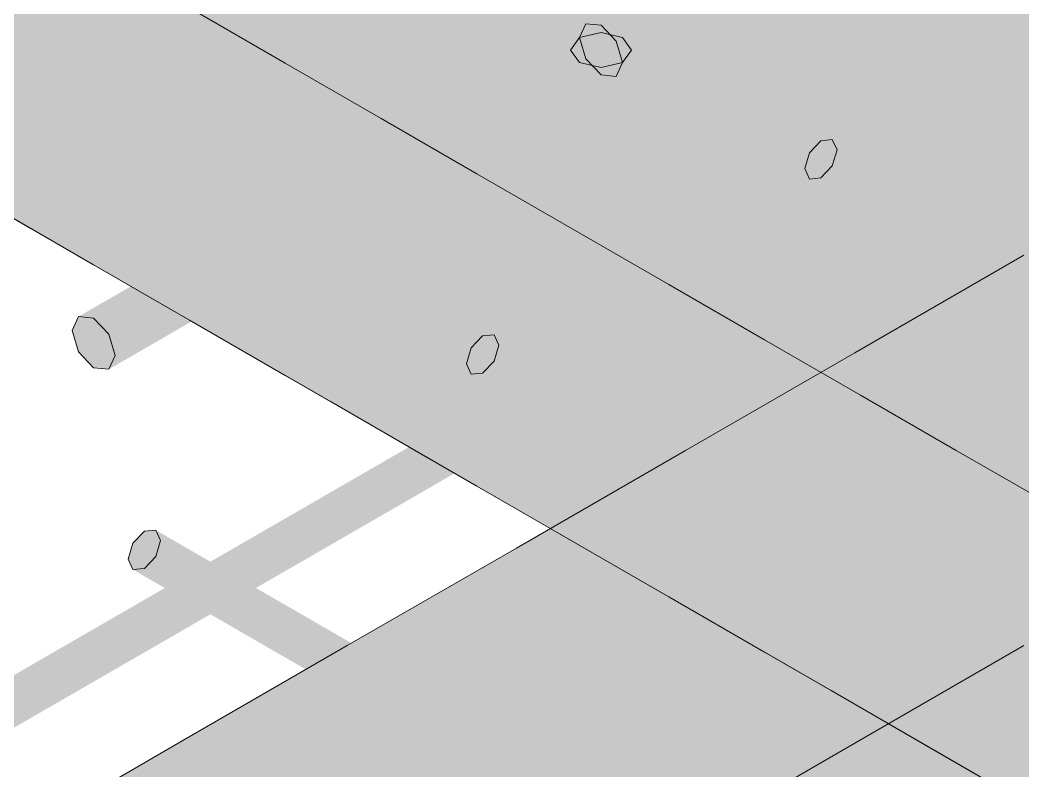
# Model space of a CAD drawing. Header units: metres. Extents: x 349021 to 349543, y 9281040 to 9281959.
# Drawn here: x 349206.8881 to 349207.1449, y 9281044.4929 to 9281044.6852 of the extents above; entities that cross this region are included whole.
import ezdxf

# ---------------------------------------------------------------- set-up
doc = ezdxf.new("R2010")
doc.units = ezdxf.units.M
doc.header["$LTSCALE"] = 0.25
doc.layers.add('ISO-3D', color=7, linetype='CONTINUOUS', lineweight=13)
doc.layers.add('ISO-3D-ARISTAS', color=250, linetype='CONTINUOUS', lineweight=13)

msp = doc.modelspace()

# ---------------------------------------------------------------- linework, layer by layer
at = {"layer": 'ISO-3D', "true_color": 0x8e8d88}
for points in [[(349206.90694, 9281044.6725), (349206.8824, 9281044.68667), (349206.90694, 9281044.7025), (349206.8824, 9281044.71667)], [(349206.93148, 9281044.65833), (349206.90694, 9281044.6725), (349206.93148, 9281044.68833), (349206.90694, 9281044.7025)], [(349206.90694, 9281044.6475), (349206.8824, 9281044.66167), (349206.90694, 9281044.6725), (349206.8824, 9281044.68667)], [(349206.95601, 9281044.64417), (349206.93148, 9281044.65833), (349206.95601, 9281044.67417), (349206.93148, 9281044.68833)], [(349206.98055, 9281044.63), (349206.95601, 9281044.64417), (349206.98055, 9281044.66), (349206.95601, 9281044.67417)], [(349206.93148, 9281044.63333), (349206.90694, 9281044.6475), (349206.93148, 9281044.65833), (349206.90694, 9281044.6725)], [(349206.90694, 9281044.6225), (349206.8824, 9281044.63667), (349206.90694, 9281044.6475), (349206.8824, 9281044.66167)], [(349206.95601, 9281044.61917), (349206.93148, 9281044.63333), (349206.95601, 9281044.64417), (349206.93148, 9281044.65833)], [(349207.00509, 9281044.61583), (349206.98055, 9281044.63), (349207.00509, 9281044.64583), (349206.98055, 9281044.66)], [(349206.93148, 9281044.60833), (349206.90694, 9281044.6225), (349206.93148, 9281044.63333), (349206.90694, 9281044.6475)], [(349207.02963, 9281044.60167), (349207.00509, 9281044.61583), (349207.02963, 9281044.63167), (349207.00509, 9281044.64583)], [(349206.98055, 9281044.605), (349206.95601, 9281044.61917), (349206.98055, 9281044.63), (349206.95601, 9281044.64417)], [(349206.95601, 9281044.59417), (349206.93148, 9281044.60833), (349206.95601, 9281044.61917), (349206.93148, 9281044.63333)], [(349207.00509, 9281044.59083), (349206.98055, 9281044.605), (349207.00509, 9281044.61583), (349206.98055, 9281044.63)], [(349207.05416, 9281044.5875), (349207.02963, 9281044.60167), (349207.05416, 9281044.6175), (349207.02963, 9281044.63167)], [(349207.1451, 9281044.585), (349207.10179, 9281044.56), (349207.1451, 9281044.625), (349207.10179, 9281044.6)], [(349206.98055, 9281044.58), (349206.95601, 9281044.59417), (349206.98055, 9281044.605), (349206.95601, 9281044.61917)], [(349207.0787, 9281044.57333), (349207.05416, 9281044.5875), (349207.0787, 9281044.60333), (349207.05416, 9281044.6175)], [(349207.02963, 9281044.57667), (349207.00509, 9281044.59083), (349207.02963, 9281044.60167), (349207.00509, 9281044.61583)], [(349207.00509, 9281044.56583), (349206.98055, 9281044.58), (349207.00509, 9281044.59083), (349206.98055, 9281044.605)], [(349207.05416, 9281044.5625), (349207.02963, 9281044.57667), (349207.05416, 9281044.5875), (349207.02963, 9281044.60167)], [(349207.10324, 9281044.55917), (349207.0787, 9281044.57333), (349207.10324, 9281044.58917), (349207.0787, 9281044.60333)], [(349207.10179, 9281044.56), (349207.05849, 9281044.535), (349207.10179, 9281044.6), (349207.05849, 9281044.575)], [(349207.02963, 9281044.55167), (349207.00509, 9281044.56583), (349207.02963, 9281044.57667), (349207.00509, 9281044.59083)], [(349207.12778, 9281044.545), (349207.10324, 9281044.55917), (349207.12778, 9281044.575), (349207.10324, 9281044.58917)], [(349207.0787, 9281044.54833), (349207.05416, 9281044.5625), (349207.0787, 9281044.57333), (349207.05416, 9281044.5875)], [(349207.1451, 9281044.545), (349207.10179, 9281044.52), (349207.1451, 9281044.585), (349207.10179, 9281044.56)], [(349207.05416, 9281044.5375), (349207.02963, 9281044.55167), (349207.05416, 9281044.5625), (349207.02963, 9281044.57667)], [(349207.05849, 9281044.535), (349207.01519, 9281044.51), (349207.05849, 9281044.575), (349207.01519, 9281044.55)], [(349207.15376, 9281044.53), (349207.12778, 9281044.545), (349207.15376, 9281044.56), (349207.12778, 9281044.575)], [(349207.10324, 9281044.53417), (349207.0787, 9281044.54833), (349207.10324, 9281044.55917), (349207.0787, 9281044.57333)], [(349207.0787, 9281044.52333), (349207.05416, 9281044.5375), (349207.0787, 9281044.54833), (349207.05416, 9281044.5625)], [(349207.10179, 9281044.52), (349207.05849, 9281044.495), (349207.10179, 9281044.56), (349207.05849, 9281044.535)], [(349207.12778, 9281044.52), (349207.10324, 9281044.53417), (349207.12778, 9281044.545), (349207.10324, 9281044.55917)], [(349207.01519, 9281044.51), (349206.97189, 9281044.485), (349207.01519, 9281044.55), (349206.97189, 9281044.525)], [(349207.10324, 9281044.50917), (349207.0787, 9281044.52333), (349207.10324, 9281044.53417), (349207.0787, 9281044.54833)], [(349207.1451, 9281044.525), (349207.10179, 9281044.5), (349207.1451, 9281044.545), (349207.10179, 9281044.52)], [(349207.15376, 9281044.505), (349207.12778, 9281044.52), (349207.15376, 9281044.53), (349207.12778, 9281044.545)], [(349207.05849, 9281044.495), (349207.01519, 9281044.47), (349207.05849, 9281044.535), (349207.01519, 9281044.51)], [(349207.12778, 9281044.495), (349207.10324, 9281044.50917), (349207.12778, 9281044.52), (349207.10324, 9281044.53417)], [(349206.97189, 9281044.485), (349206.92859, 9281044.46), (349206.97189, 9281044.525), (349206.92859, 9281044.5)], [(349207.1451, 9281044.475), (349207.10179, 9281044.45), (349207.1451, 9281044.525), (349207.10179, 9281044.5)], [(349207.1451, 9281044.485), (349207.10179, 9281044.46), (349207.1451, 9281044.525), (349207.10179, 9281044.5)], [(349207.10179, 9281044.5), (349207.05849, 9281044.475), (349207.10179, 9281044.52), (349207.05849, 9281044.495)], [(349207.15376, 9281044.48), (349207.12778, 9281044.495), (349207.15376, 9281044.505), (349207.12778, 9281044.52)], [(349207.01519, 9281044.47), (349206.97189, 9281044.445), (349207.01519, 9281044.51), (349206.97189, 9281044.485)], [(349206.92859, 9281044.46), (349206.88529, 9281044.435), (349206.92859, 9281044.5), (349206.88529, 9281044.475)], [(349207.10179, 9281044.45), (349207.05849, 9281044.425), (349207.10179, 9281044.5), (349207.05849, 9281044.475)], [(349207.10179, 9281044.46), (349207.05849, 9281044.435), (349207.10179, 9281044.5), (349207.05849, 9281044.475)], [(349207.05849, 9281044.475), (349207.01519, 9281044.45), (349207.05849, 9281044.495), (349207.01519, 9281044.47)]]:
    msp.add_solid(points, dxfattribs=at)
at = {"layer": 'ISO-3D', "true_color": 0x9e9c96}
for points in [[(349206.89094, 9281044.69087), (349206.86533, 9281044.67609), (349206.86533, 9281044.70565), (349206.83973, 9281044.69087)], [(349206.94215, 9281044.69087), (349206.91654, 9281044.67609), (349206.91654, 9281044.70565), (349206.89094, 9281044.69087)], [(349206.99335, 9281044.69087), (349206.96775, 9281044.67609), (349206.96775, 9281044.70565), (349206.94215, 9281044.69087)], [(349207.04456, 9281044.69087), (349207.01896, 9281044.67609), (349207.01896, 9281044.70565), (349206.99335, 9281044.69087)], [(349207.09577, 9281044.69087), (349207.07017, 9281044.67609), (349207.07017, 9281044.70565), (349207.04456, 9281044.69087)], [(349207.14698, 9281044.69087), (349207.12137, 9281044.67609), (349207.12137, 9281044.70565), (349207.09577, 9281044.69087)], [(349206.97959, 9281044.68778), (349206.95601, 9281044.67417), (349206.95505, 9281044.70194), (349206.93148, 9281044.68833)], [(349207.0277, 9281044.68722), (349207.00413, 9281044.67361), (349207.00316, 9281044.70139), (349206.97959, 9281044.68778)], [(349207.07581, 9281044.68667), (349207.05224, 9281044.67306), (349207.05128, 9281044.70083), (349207.0277, 9281044.68722)], [(349207.12393, 9281044.68611), (349207.10035, 9281044.6725), (349207.09939, 9281044.70028), (349207.07581, 9281044.68667)], [(349207.17204, 9281044.68556), (349207.14846, 9281044.67194), (349207.1475, 9281044.69972), (349207.12393, 9281044.68611)], [(349206.91654, 9281044.67609), (349206.89094, 9281044.6613), (349206.89094, 9281044.69087), (349206.86533, 9281044.67609)], [(349206.96775, 9281044.67609), (349206.94215, 9281044.6613), (349206.94215, 9281044.69087), (349206.91654, 9281044.67609)], [(349207.01896, 9281044.67609), (349206.99335, 9281044.6613), (349206.99335, 9281044.69087), (349206.96775, 9281044.67609)], [(349207.07017, 9281044.67609), (349207.04456, 9281044.6613), (349207.04456, 9281044.69087), (349207.01896, 9281044.67609)], [(349207.12137, 9281044.67609), (349207.09577, 9281044.6613), (349207.09577, 9281044.69087), (349207.07017, 9281044.67609)], [(349207.17258, 9281044.67609), (349207.14698, 9281044.6613), (349207.14698, 9281044.69087), (349207.12137, 9281044.67609)], [(349207.00413, 9281044.67361), (349206.98055, 9281044.66), (349206.97959, 9281044.68778), (349206.95601, 9281044.67417)], [(349207.05224, 9281044.67306), (349207.02866, 9281044.65944), (349207.0277, 9281044.68722), (349207.00413, 9281044.67361)], [(349207.10035, 9281044.6725), (349207.07678, 9281044.65889), (349207.07581, 9281044.68667), (349207.05224, 9281044.67306)], [(349207.14846, 9281044.67194), (349207.12489, 9281044.65833), (349207.12393, 9281044.68611), (349207.10035, 9281044.6725)], [(349206.89094, 9281044.6613), (349206.86533, 9281044.64652), (349206.86533, 9281044.67609), (349206.83973, 9281044.6613)], [(349206.94215, 9281044.6613), (349206.91654, 9281044.64652), (349206.91654, 9281044.67609), (349206.89094, 9281044.6613)], [(349206.99335, 9281044.6613), (349206.96775, 9281044.64652), (349206.96775, 9281044.67609), (349206.94215, 9281044.6613)], [(349207.02866, 9281044.65944), (349207.00509, 9281044.64583), (349207.00413, 9281044.67361), (349206.98055, 9281044.66)], [(349207.04456, 9281044.6613), (349207.01896, 9281044.64652), (349207.01896, 9281044.67609), (349206.99335, 9281044.6613)], [(349207.09577, 9281044.6613), (349207.07017, 9281044.64652), (349207.07017, 9281044.67609), (349207.04456, 9281044.6613)], [(349207.14698, 9281044.6613), (349207.12137, 9281044.64652), (349207.12137, 9281044.67609), (349207.09577, 9281044.6613)], [(349207.07678, 9281044.65889), (349207.0532, 9281044.64528), (349207.05224, 9281044.67306), (349207.02866, 9281044.65944)], [(349207.12489, 9281044.65833), (349207.10131, 9281044.64472), (349207.10035, 9281044.6725), (349207.07678, 9281044.65889)], [(349207.173, 9281044.65778), (349207.14943, 9281044.64417), (349207.14846, 9281044.67194), (349207.12489, 9281044.65833)], [(349206.91654, 9281044.64652), (349206.89094, 9281044.63174), (349206.89094, 9281044.6613), (349206.86533, 9281044.64652)], [(349206.96775, 9281044.64652), (349206.94215, 9281044.63174), (349206.94215, 9281044.6613), (349206.91654, 9281044.64652)], [(349207.01896, 9281044.64652), (349206.99335, 9281044.63174), (349206.99335, 9281044.6613), (349206.96775, 9281044.64652)], [(349207.07017, 9281044.64652), (349207.04456, 9281044.63174), (349207.04456, 9281044.6613), (349207.01896, 9281044.64652)], [(349207.12137, 9281044.64652), (349207.09577, 9281044.63174), (349207.09577, 9281044.6613), (349207.07017, 9281044.64652)], [(349207.17258, 9281044.64652), (349207.14698, 9281044.63174), (349207.14698, 9281044.6613), (349207.12137, 9281044.64652)], [(349207.0532, 9281044.64528), (349207.02963, 9281044.63167), (349207.02866, 9281044.65944), (349207.00509, 9281044.64583)], [(349207.10131, 9281044.64472), (349207.07774, 9281044.63111), (349207.07678, 9281044.65889), (349207.0532, 9281044.64528)], [(349207.14943, 9281044.64417), (349207.12585, 9281044.63056), (349207.12489, 9281044.65833), (349207.10131, 9281044.64472)], [(349206.94215, 9281044.63174), (349206.91654, 9281044.61696), (349206.91654, 9281044.64652), (349206.89094, 9281044.63174)], [(349206.99335, 9281044.63174), (349206.96775, 9281044.61696), (349206.96775, 9281044.64652), (349206.94215, 9281044.63174)], [(349207.04456, 9281044.63174), (349207.01896, 9281044.61696), (349207.01896, 9281044.64652), (349206.99335, 9281044.63174)], [(349207.09577, 9281044.63174), (349207.07017, 9281044.61696), (349207.07017, 9281044.64652), (349207.04456, 9281044.63174)], [(349207.14698, 9281044.63174), (349207.12137, 9281044.61696), (349207.12137, 9281044.64652), (349207.09577, 9281044.63174)], [(349207.07774, 9281044.63111), (349207.05416, 9281044.6175), (349207.0532, 9281044.64528), (349207.02963, 9281044.63167)], [(349207.12585, 9281044.63056), (349207.10228, 9281044.61694), (349207.10131, 9281044.64472), (349207.07774, 9281044.63111)], [(349207.17396, 9281044.63), (349207.15039, 9281044.61639), (349207.14943, 9281044.64417), (349207.12585, 9281044.63056)], [(349206.96775, 9281044.61696), (349206.94215, 9281044.60217), (349206.94215, 9281044.63174), (349206.91654, 9281044.61696)], [(349207.01896, 9281044.61696), (349206.99335, 9281044.60217), (349206.99335, 9281044.63174), (349206.96775, 9281044.61696)], [(349207.07017, 9281044.61696), (349207.04456, 9281044.60217), (349207.04456, 9281044.63174), (349207.01896, 9281044.61696)], [(349207.10228, 9281044.61694), (349207.0787, 9281044.60333), (349207.07774, 9281044.63111), (349207.05416, 9281044.6175)], [(349207.12137, 9281044.61696), (349207.09577, 9281044.60217), (349207.09577, 9281044.63174), (349207.07017, 9281044.61696)], [(349207.15039, 9281044.61639), (349207.12681, 9281044.60278), (349207.12585, 9281044.63056), (349207.10228, 9281044.61694)], [(349207.17258, 9281044.61696), (349207.14698, 9281044.60217), (349207.14698, 9281044.63174), (349207.12137, 9281044.61696)], [(349206.99335, 9281044.60217), (349206.96775, 9281044.58739), (349206.96775, 9281044.61696), (349206.94215, 9281044.60217)], [(349207.04456, 9281044.60217), (349207.01896, 9281044.58739), (349207.01896, 9281044.61696), (349206.99335, 9281044.60217)], [(349207.09577, 9281044.60217), (349207.07017, 9281044.58739), (349207.07017, 9281044.61696), (349207.04456, 9281044.60217)], [(349207.12681, 9281044.60278), (349207.10324, 9281044.58917), (349207.10228, 9281044.61694), (349207.0787, 9281044.60333)], [(349207.14698, 9281044.60217), (349207.12137, 9281044.58739), (349207.12137, 9281044.61696), (349207.09577, 9281044.60217)], [(349207.17493, 9281044.60222), (349207.15135, 9281044.58861), (349207.15039, 9281044.61639), (349207.12681, 9281044.60278)], [(349207.01896, 9281044.58739), (349206.99335, 9281044.57261), (349206.99335, 9281044.60217), (349206.96775, 9281044.58739)], [(349207.07017, 9281044.58739), (349207.04456, 9281044.57261), (349207.04456, 9281044.60217), (349207.01896, 9281044.58739)], [(349207.12137, 9281044.58739), (349207.09577, 9281044.57261), (349207.09577, 9281044.60217), (349207.07017, 9281044.58739)], [(349207.15135, 9281044.58861), (349207.12778, 9281044.575), (349207.12681, 9281044.60278), (349207.10324, 9281044.58917)], [(349207.17258, 9281044.58739), (349207.14698, 9281044.57261), (349207.14698, 9281044.60217), (349207.12137, 9281044.58739)], [(349207.04456, 9281044.57261), (349207.01896, 9281044.55783), (349207.01896, 9281044.58739), (349206.99335, 9281044.57261)], [(349207.09577, 9281044.57261), (349207.07017, 9281044.55783), (349207.07017, 9281044.58739), (349207.04456, 9281044.57261)], [(349207.14698, 9281044.57261), (349207.12137, 9281044.55783), (349207.12137, 9281044.58739), (349207.09577, 9281044.57261)], [(349207.17733, 9281044.57361), (349207.15376, 9281044.56), (349207.15135, 9281044.58861), (349207.12778, 9281044.575)], [(349207.07017, 9281044.55783), (349207.04456, 9281044.54304), (349207.04456, 9281044.57261), (349207.01896, 9281044.55783)], [(349207.12137, 9281044.55783), (349207.09577, 9281044.54304), (349207.09577, 9281044.57261), (349207.07017, 9281044.55783)], [(349207.17258, 9281044.55783), (349207.14698, 9281044.54304), (349207.14698, 9281044.57261), (349207.12137, 9281044.55783)], [(349207.09577, 9281044.54304), (349207.07017, 9281044.52826), (349207.07017, 9281044.55783), (349207.04456, 9281044.54304)], [(349207.14698, 9281044.54304), (349207.12137, 9281044.52826), (349207.12137, 9281044.55783), (349207.09577, 9281044.54304)], [(349207.12137, 9281044.52826), (349207.09577, 9281044.51348), (349207.09577, 9281044.54304), (349207.07017, 9281044.52826)], [(349207.17258, 9281044.52826), (349207.14698, 9281044.51348), (349207.14698, 9281044.54304), (349207.12137, 9281044.52826)], [(349207.14698, 9281044.51348), (349207.12137, 9281044.4987), (349207.12137, 9281044.52826), (349207.09577, 9281044.51348)], [(349207.17258, 9281044.4987), (349207.14698, 9281044.48391), (349207.14698, 9281044.51348), (349207.12137, 9281044.4987)]]:
    msp.add_solid(points, dxfattribs=at)
at = {"layer": 'ISO-3D', "true_color": 0x66635e}
for points in [[(349207.03684, 9281044.70199), (349207.03134, 9281044.70067), (349207.03684, 9281044.68199), (349207.03134, 9281044.68067)], [(349207.03684, 9281044.69301), (349207.04234, 9281044.69433), (349207.03684, 9281044.67301), (349207.04234, 9281044.67433)]]:
    msp.add_solid(points, dxfattribs=at)
at = {"layer": 'ISO-3D', "true_color": 0x6c6964}
for points in [[(349207.04234, 9281044.70067), (349207.03684, 9281044.70199), (349207.04234, 9281044.68067), (349207.03684, 9281044.68199)], [(349207.03134, 9281044.69433), (349207.03684, 9281044.69301), (349207.03134, 9281044.67433), (349207.03684, 9281044.67301)]]:
    msp.add_solid(points, dxfattribs=at)
at = {"layer": 'ISO-3D', "true_color": 0x504d4a}
for points in [[(349207.03134, 9281044.70067), (349207.02907, 9281044.6975), (349207.03134, 9281044.68067), (349207.02907, 9281044.6775)], [(349207.04234, 9281044.69433), (349207.04462, 9281044.6975), (349207.04234, 9281044.67433), (349207.04462, 9281044.6775)]]:
    msp.add_solid(points, dxfattribs=at)
at = {"layer": 'ISO-3D', "true_color": 0x5e5b56}
for points in [[(349207.04462, 9281044.6975), (349207.04234, 9281044.70067), (349207.04462, 9281044.6775), (349207.04234, 9281044.68067)], [(349207.02907, 9281044.6975), (349207.03134, 9281044.69433), (349207.02907, 9281044.6775), (349207.03134, 9281044.67433)]]:
    msp.add_solid(points, dxfattribs=at)
at = {"layer": 'ISO-3D', "true_color": 0x4b4946}
for points in [[(349207.03134, 9281044.68067), (349207.03295, 9281044.68424), (349206.98804, 9281044.65567), (349206.98965, 9281044.65924)], [(349207.04234, 9281044.67433), (349207.04073, 9281044.67076), (349206.99904, 9281044.64933), (349206.99743, 9281044.64576)], [(349206.98804, 9281044.65567), (349206.98965, 9281044.65924), (349206.94474, 9281044.63067), (349206.94635, 9281044.63424)], [(349206.99904, 9281044.64933), (349206.99743, 9281044.64576), (349206.95574, 9281044.62432), (349206.95413, 9281044.62076)], [(349206.94474, 9281044.63067), (349206.94635, 9281044.63424), (349206.90144, 9281044.60568), (349206.90305, 9281044.60924)], [(349206.95574, 9281044.62432), (349206.95413, 9281044.62076), (349206.91244, 9281044.59932), (349206.91083, 9281044.59576)]]:
    msp.add_solid(points, dxfattribs=at)
at = {"layer": 'ISO-3D', "true_color": 0x686560}
for points in [[(349207.03295, 9281044.68424), (349207.03684, 9281044.68385), (349206.98965, 9281044.65924), (349206.99354, 9281044.65885)], [(349207.04073, 9281044.67076), (349207.03684, 9281044.67115), (349206.99743, 9281044.64576), (349206.99354, 9281044.64615)], [(349206.98965, 9281044.65924), (349206.99354, 9281044.65885), (349206.94635, 9281044.63424), (349206.95024, 9281044.63385)], [(349206.99743, 9281044.64576), (349206.99354, 9281044.64615), (349206.95413, 9281044.62076), (349206.95024, 9281044.62115)], [(349206.94635, 9281044.63424), (349206.95024, 9281044.63385), (349206.90305, 9281044.60924), (349206.90694, 9281044.60885)], [(349206.95413, 9281044.62076), (349206.95024, 9281044.62115), (349206.91083, 9281044.59576), (349206.90694, 9281044.59615)]]:
    msp.add_solid(points, dxfattribs=at)
at = {"layer": 'ISO-3D', "true_color": 0x77736d}
for points in [[(349207.03684, 9281044.68385), (349207.04073, 9281044.67975), (349206.99354, 9281044.65885), (349206.99743, 9281044.65475)], [(349207.03684, 9281044.67115), (349207.03295, 9281044.67525), (349206.99354, 9281044.64615), (349206.98965, 9281044.65025)], [(349206.99354, 9281044.65885), (349206.99743, 9281044.65475), (349206.95024, 9281044.63385), (349206.95413, 9281044.62975)], [(349206.99354, 9281044.64615), (349206.98965, 9281044.65025), (349206.95024, 9281044.62115), (349206.94635, 9281044.62525)], [(349206.95024, 9281044.63385), (349206.95413, 9281044.62975), (349206.90694, 9281044.60885), (349206.91083, 9281044.60475)], [(349206.95024, 9281044.62115), (349206.94635, 9281044.62525), (349206.90694, 9281044.59615), (349206.90305, 9281044.60025)]]:
    msp.add_solid(points, dxfattribs=at)
at = {"layer": 'ISO-3D', "true_color": 0x67645f}
for points in [[(349207.03684, 9281044.6775), (349207.03134, 9281044.68067), (349207.03295, 9281044.68424)], [(349207.03684, 9281044.6775), (349207.03295, 9281044.68424), (349207.03684, 9281044.68385)], [(349207.03684, 9281044.6775), (349207.03684, 9281044.68385), (349207.04073, 9281044.67975)], [(349207.03684, 9281044.6775), (349207.03295, 9281044.67525), (349207.03134, 9281044.68067)], [(349207.03684, 9281044.6775), (349207.04073, 9281044.67975), (349207.04234, 9281044.67433)], [(349207.03684, 9281044.6775), (349207.03684, 9281044.67115), (349207.03295, 9281044.67525)], [(349207.03684, 9281044.6775), (349207.04073, 9281044.67076), (349207.03684, 9281044.67115)], [(349207.03684, 9281044.6775), (349207.04234, 9281044.67433), (349207.04073, 9281044.67076)], [(349206.90694, 9281044.6025), (349206.90144, 9281044.60568), (349206.90305, 9281044.60924)], [(349206.90694, 9281044.6025), (349206.90305, 9281044.60924), (349206.90694, 9281044.60885)], [(349206.90694, 9281044.6025), (349206.90694, 9281044.60885), (349206.91083, 9281044.60475)], [(349206.90694, 9281044.6025), (349206.90305, 9281044.60025), (349206.90144, 9281044.60568)], [(349206.90694, 9281044.6025), (349206.91083, 9281044.60475), (349206.91244, 9281044.59932)], [(349206.90694, 9281044.6025), (349206.90694, 9281044.59615), (349206.90305, 9281044.60025)], [(349206.90694, 9281044.6025), (349206.91083, 9281044.59576), (349206.90694, 9281044.59615)], [(349206.90694, 9281044.6025), (349206.91244, 9281044.59932), (349206.91083, 9281044.59576)]]:
    msp.add_solid(points, dxfattribs=at)
at = {"layer": 'ISO-3D', "true_color": 0x736f6a}
for points in [[(349207.03684, 9281044.6775), (349207.03684, 9281044.68199), (349207.03134, 9281044.68067)], [(349207.03684, 9281044.6775), (349207.04234, 9281044.68067), (349207.03684, 9281044.68199)], [(349207.03684, 9281044.6775), (349207.03134, 9281044.68067), (349207.02907, 9281044.6775)], [(349207.03684, 9281044.6775), (349207.04462, 9281044.6775), (349207.04234, 9281044.68067)], [(349207.03684, 9281044.6775), (349207.02907, 9281044.6775), (349207.03134, 9281044.67433)], [(349207.03684, 9281044.6775), (349207.03134, 9281044.67433), (349207.03684, 9281044.67301)], [(349207.03684, 9281044.6775), (349207.04234, 9281044.67433), (349207.04462, 9281044.6775)], [(349207.03684, 9281044.6775), (349207.03684, 9281044.67301), (349207.04234, 9281044.67433)]]:
    msp.add_solid(points, dxfattribs=at)
at = {"layer": 'ISO-3D', "true_color": 0x6b6762}
for points in [[(349207.03295, 9281044.67525), (349207.03134, 9281044.68067), (349206.98965, 9281044.65025), (349206.98804, 9281044.65567)], [(349207.04073, 9281044.67975), (349207.04234, 9281044.67433), (349206.99743, 9281044.65475), (349206.99904, 9281044.64933)], [(349206.98965, 9281044.65025), (349206.98804, 9281044.65567), (349206.94635, 9281044.62525), (349206.94474, 9281044.63067)], [(349206.99743, 9281044.65475), (349206.99904, 9281044.64933), (349206.95413, 9281044.62975), (349206.95574, 9281044.62432)], [(349206.94635, 9281044.62525), (349206.94474, 9281044.63067), (349206.90305, 9281044.60025), (349206.90144, 9281044.60568)], [(349206.95413, 9281044.62975), (349206.95574, 9281044.62432), (349206.91083, 9281044.60475), (349206.91244, 9281044.59932)]]:
    msp.add_solid(points, dxfattribs=at)
at = {"layer": 'ISO-3D', "true_color": 0x513422}
for points in [[(349207.15563, 9281044.67084), (349207.15684, 9281044.67351), (349207.11432, 9281044.647), (349207.11553, 9281044.64967)], [(349207.16388, 9281044.66608), (349207.16267, 9281044.66341), (349207.12257, 9281044.64223), (349207.12137, 9281044.63956)], [(349207.11432, 9281044.647), (349207.11553, 9281044.64967), (349207.07302, 9281044.62315), (349207.07423, 9281044.62582)], [(349207.12257, 9281044.64223), (349207.12137, 9281044.63956), (349207.08127, 9281044.61839), (349207.08006, 9281044.61572)], [(349207.07302, 9281044.62315), (349207.07423, 9281044.62582), (349207.03172, 9281044.5993), (349207.03293, 9281044.60197)], [(349207.08127, 9281044.61839), (349207.08006, 9281044.61572), (349207.03997, 9281044.59454), (349207.03876, 9281044.59187)], [(349207.03172, 9281044.5993), (349207.03293, 9281044.60197), (349206.99042, 9281044.57546), (349206.99162, 9281044.57813)], [(349207.03997, 9281044.59454), (349207.03876, 9281044.59187), (349206.99867, 9281044.5707), (349206.99746, 9281044.56803)], [(349206.99042, 9281044.57546), (349206.99162, 9281044.57813), (349206.94911, 9281044.55161), (349206.95032, 9281044.55428)], [(349207.15962, 9281044.57315), (349207.16083, 9281044.57582), (349207.11832, 9281044.5493), (349207.11953, 9281044.55197)], [(349206.99867, 9281044.5707), (349206.99746, 9281044.56803), (349206.95736, 9281044.54685), (349206.95615, 9281044.54418)], [(349207.16787, 9281044.56839), (349207.16667, 9281044.56572), (349207.12657, 9281044.54454), (349207.12536, 9281044.54187)], [(349206.94911, 9281044.55161), (349206.95032, 9281044.55428), (349206.90781, 9281044.52777), (349206.90902, 9281044.53044)], [(349207.11832, 9281044.5493), (349207.11953, 9281044.55197), (349207.07702, 9281044.52546), (349207.07823, 9281044.52813)], [(349206.95736, 9281044.54685), (349206.95615, 9281044.54418), (349206.91606, 9281044.523), (349206.91485, 9281044.52033)], [(349207.12657, 9281044.54454), (349207.12536, 9281044.54187), (349207.08527, 9281044.5207), (349207.08406, 9281044.51803)], [(349206.90781, 9281044.52777), (349206.90902, 9281044.53044), (349206.86651, 9281044.50392), (349206.86772, 9281044.50659)], [(349207.07702, 9281044.52546), (349207.07823, 9281044.52813), (349207.03572, 9281044.50161), (349207.03692, 9281044.50428)], [(349206.91606, 9281044.523), (349206.91485, 9281044.52033), (349206.87476, 9281044.49916), (349206.87355, 9281044.49649)], [(349207.08527, 9281044.5207), (349207.08406, 9281044.51803), (349207.04397, 9281044.49685), (349207.04276, 9281044.49418)], [(349207.03572, 9281044.50161), (349207.03692, 9281044.50428), (349206.99441, 9281044.47777), (349206.99562, 9281044.48044)], [(349207.04397, 9281044.49685), (349207.04276, 9281044.49418), (349207.00266, 9281044.473), (349207.00145, 9281044.47033)]]:
    msp.add_solid(points, dxfattribs=at)
at = {"layer": 'ISO-3D', "true_color": 0x70482f}
for points in [[(349207.15684, 9281044.67351), (349207.15975, 9281044.67322), (349207.11553, 9281044.64967), (349207.11845, 9281044.64938)], [(349207.16267, 9281044.66341), (349207.15975, 9281044.6637), (349207.12137, 9281044.63956), (349207.11845, 9281044.63985)], [(349207.11553, 9281044.64967), (349207.11845, 9281044.64938), (349207.07423, 9281044.62582), (349207.07715, 9281044.62553)], [(349207.12137, 9281044.63956), (349207.11845, 9281044.63985), (349207.08006, 9281044.61572), (349207.07715, 9281044.61601)], [(349207.07423, 9281044.62582), (349207.07715, 9281044.62553), (349207.03293, 9281044.60197), (349207.03584, 9281044.60169)], [(349207.08006, 9281044.61572), (349207.07715, 9281044.61601), (349207.03876, 9281044.59187), (349207.03584, 9281044.59216)], [(349207.03293, 9281044.60197), (349207.03584, 9281044.60169), (349206.99162, 9281044.57813), (349206.99454, 9281044.57784)], [(349207.03876, 9281044.59187), (349207.03584, 9281044.59216), (349206.99746, 9281044.56803), (349206.99454, 9281044.56831)], [(349206.99162, 9281044.57813), (349206.99454, 9281044.57784), (349206.95032, 9281044.55428), (349206.95324, 9281044.55399)], [(349207.16083, 9281044.57582), (349207.16375, 9281044.57553), (349207.11953, 9281044.55197), (349207.12245, 9281044.55169)], [(349206.99746, 9281044.56803), (349206.99454, 9281044.56831), (349206.95615, 9281044.54418), (349206.95324, 9281044.54447)], [(349207.16667, 9281044.56572), (349207.16375, 9281044.56601), (349207.12536, 9281044.54187), (349207.12245, 9281044.54216)], [(349206.95032, 9281044.55428), (349206.95324, 9281044.55399), (349206.90902, 9281044.53044), (349206.91194, 9281044.53015)], [(349207.11953, 9281044.55197), (349207.12245, 9281044.55169), (349207.07823, 9281044.52813), (349207.08114, 9281044.52784)], [(349206.95615, 9281044.54418), (349206.95324, 9281044.54447), (349206.91485, 9281044.52033), (349206.91194, 9281044.52062)], [(349207.12536, 9281044.54187), (349207.12245, 9281044.54216), (349207.08406, 9281044.51803), (349207.08114, 9281044.51831)], [(349206.90902, 9281044.53044), (349206.91194, 9281044.53015), (349206.86772, 9281044.50659), (349206.87063, 9281044.5063)], [(349207.07823, 9281044.52813), (349207.08114, 9281044.52784), (349207.03692, 9281044.50428), (349207.03984, 9281044.50399)], [(349206.91485, 9281044.52033), (349206.91194, 9281044.52062), (349206.87355, 9281044.49649), (349206.87063, 9281044.49678)], [(349207.08406, 9281044.51803), (349207.08114, 9281044.51831), (349207.04276, 9281044.49418), (349207.03984, 9281044.49447)], [(349207.03692, 9281044.50428), (349207.03984, 9281044.50399), (349206.99562, 9281044.48044), (349206.99854, 9281044.48015)], [(349207.04276, 9281044.49418), (349207.03984, 9281044.49447), (349207.00145, 9281044.47033), (349206.99854, 9281044.47062)]]:
    msp.add_solid(points, dxfattribs=at)
at = {"layer": 'ISO-3D', "true_color": 0x805135}
for points in [[(349207.15975, 9281044.67322), (349207.16267, 9281044.67015), (349207.11845, 9281044.64938), (349207.12137, 9281044.6463)], [(349207.15975, 9281044.6637), (349207.15684, 9281044.66678), (349207.11845, 9281044.63985), (349207.11553, 9281044.64293)], [(349207.11845, 9281044.64938), (349207.12137, 9281044.6463), (349207.07715, 9281044.62553), (349207.08006, 9281044.62245)], [(349207.11845, 9281044.63985), (349207.11553, 9281044.64293), (349207.07715, 9281044.61601), (349207.07423, 9281044.61909)], [(349207.07715, 9281044.62553), (349207.08006, 9281044.62245), (349207.03584, 9281044.60169), (349207.03876, 9281044.59861)], [(349207.07715, 9281044.61601), (349207.07423, 9281044.61909), (349207.03584, 9281044.59216), (349207.03293, 9281044.59524)], [(349207.03584, 9281044.60169), (349207.03876, 9281044.59861), (349206.99454, 9281044.57784), (349206.99746, 9281044.57476)], [(349207.03584, 9281044.59216), (349207.03293, 9281044.59524), (349206.99454, 9281044.56831), (349206.99162, 9281044.57139)], [(349206.99454, 9281044.57784), (349206.99746, 9281044.57476), (349206.95324, 9281044.55399), (349206.95615, 9281044.55091)], [(349207.16375, 9281044.57553), (349207.16667, 9281044.57245), (349207.12245, 9281044.55169), (349207.12536, 9281044.54861)], [(349206.99454, 9281044.56831), (349206.99162, 9281044.57139), (349206.95324, 9281044.54447), (349206.95032, 9281044.54755)], [(349207.16375, 9281044.56601), (349207.16083, 9281044.56909), (349207.12245, 9281044.54216), (349207.11953, 9281044.54524)], [(349206.95324, 9281044.55399), (349206.95615, 9281044.55091), (349206.91194, 9281044.53015), (349206.91485, 9281044.52707)], [(349207.12245, 9281044.55169), (349207.12536, 9281044.54861), (349207.08114, 9281044.52784), (349207.08406, 9281044.52476)], [(349206.95324, 9281044.54447), (349206.95032, 9281044.54755), (349206.91194, 9281044.52062), (349206.90902, 9281044.5237)], [(349207.12245, 9281044.54216), (349207.11953, 9281044.54524), (349207.08114, 9281044.51831), (349207.07823, 9281044.52139)], [(349206.91194, 9281044.53015), (349206.91485, 9281044.52707), (349206.87063, 9281044.5063), (349206.87355, 9281044.50322)], [(349207.08114, 9281044.52784), (349207.08406, 9281044.52476), (349207.03984, 9281044.50399), (349207.04276, 9281044.50091)], [(349206.91194, 9281044.52062), (349206.90902, 9281044.5237), (349206.87063, 9281044.49678), (349206.86772, 9281044.49985)], [(349207.08114, 9281044.51831), (349207.07823, 9281044.52139), (349207.03984, 9281044.49447), (349207.03692, 9281044.49755)], [(349207.03984, 9281044.50399), (349207.04276, 9281044.50091), (349206.99854, 9281044.48015), (349207.00145, 9281044.47707)], [(349207.03984, 9281044.49447), (349207.03692, 9281044.49755), (349206.99854, 9281044.47062), (349206.99562, 9281044.4737)]]:
    msp.add_solid(points, dxfattribs=at)
at = {"layer": 'ISO-3D', "true_color": 0x734930}
for points in [[(349207.15684, 9281044.66678), (349207.15563, 9281044.67084), (349207.11553, 9281044.64293), (349207.11432, 9281044.647)], [(349207.16267, 9281044.67015), (349207.16388, 9281044.66608), (349207.12137, 9281044.6463), (349207.12257, 9281044.64223)], [(349207.11553, 9281044.64293), (349207.11432, 9281044.647), (349207.07423, 9281044.61909), (349207.07302, 9281044.62315)], [(349207.12137, 9281044.6463), (349207.12257, 9281044.64223), (349207.08006, 9281044.62245), (349207.08127, 9281044.61839)], [(349207.07423, 9281044.61909), (349207.07302, 9281044.62315), (349207.03293, 9281044.59524), (349207.03172, 9281044.5993)], [(349207.08006, 9281044.62245), (349207.08127, 9281044.61839), (349207.03876, 9281044.59861), (349207.03997, 9281044.59454)], [(349207.03293, 9281044.59524), (349207.03172, 9281044.5993), (349206.99162, 9281044.57139), (349206.99042, 9281044.57546)], [(349207.03876, 9281044.59861), (349207.03997, 9281044.59454), (349206.99746, 9281044.57476), (349206.99867, 9281044.5707)], [(349206.99162, 9281044.57139), (349206.99042, 9281044.57546), (349206.95032, 9281044.54755), (349206.94911, 9281044.55161)], [(349206.99746, 9281044.57476), (349206.99867, 9281044.5707), (349206.95615, 9281044.55091), (349206.95736, 9281044.54685)], [(349207.16083, 9281044.56909), (349207.15962, 9281044.57315), (349207.11953, 9281044.54524), (349207.11832, 9281044.5493)], [(349207.16667, 9281044.57245), (349207.16787, 9281044.56839), (349207.12536, 9281044.54861), (349207.12657, 9281044.54454)], [(349206.95032, 9281044.54755), (349206.94911, 9281044.55161), (349206.90902, 9281044.5237), (349206.90781, 9281044.52777)], [(349206.95615, 9281044.55091), (349206.95736, 9281044.54685), (349206.91485, 9281044.52707), (349206.91606, 9281044.523)], [(349207.11953, 9281044.54524), (349207.11832, 9281044.5493), (349207.07823, 9281044.52139), (349207.07702, 9281044.52546)], [(349207.12536, 9281044.54861), (349207.12657, 9281044.54454), (349207.08406, 9281044.52476), (349207.08527, 9281044.5207)], [(349206.90902, 9281044.5237), (349206.90781, 9281044.52777), (349206.86772, 9281044.49985), (349206.86651, 9281044.50392)], [(349206.91485, 9281044.52707), (349206.91606, 9281044.523), (349206.87355, 9281044.50322), (349206.87476, 9281044.49916)], [(349207.07823, 9281044.52139), (349207.07702, 9281044.52546), (349207.03692, 9281044.49755), (349207.03572, 9281044.50161)], [(349207.08406, 9281044.52476), (349207.08527, 9281044.5207), (349207.04276, 9281044.50091), (349207.04397, 9281044.49685)], [(349207.03692, 9281044.49755), (349207.03572, 9281044.50161), (349206.99562, 9281044.4737), (349206.99441, 9281044.47777)], [(349207.04276, 9281044.50091), (349207.04397, 9281044.49685), (349207.00145, 9281044.47707), (349207.00266, 9281044.473)]]:
    msp.add_solid(points, dxfattribs=at)
at = {"layer": 'ISO-3D', "true_color": 0x643f2a}
for points in [[(349207.09313, 9281044.64952), (349207.09313, 9281044.65429), (349207.09022, 9281044.65121)], [(349207.09313, 9281044.64952), (349207.09726, 9281044.65191), (349207.09605, 9281044.65458)], [(349207.09313, 9281044.64952), (349207.09605, 9281044.65458), (349207.09313, 9281044.65429)], [(349207.09313, 9281044.64952), (349207.09022, 9281044.65121), (349207.08901, 9281044.64714)], [(349207.09313, 9281044.64952), (349207.09605, 9281044.64784), (349207.09726, 9281044.65191)], [(349207.09313, 9281044.64952), (349207.08901, 9281044.64714), (349207.09022, 9281044.64447)], [(349207.09313, 9281044.64952), (349207.09022, 9281044.64447), (349207.09313, 9281044.64476)], [(349207.09313, 9281044.64952), (349207.09313, 9281044.64476), (349207.09605, 9281044.64784)], [(349207.00653, 9281044.59953), (349207.00653, 9281044.60429), (349207.00362, 9281044.60121)], [(349207.00653, 9281044.59953), (349207.01066, 9281044.60191), (349207.00945, 9281044.60458)], [(349207.00653, 9281044.59953), (349207.00945, 9281044.60458), (349207.00653, 9281044.60429)], [(349207.00653, 9281044.59953), (349207.00945, 9281044.59784), (349207.01066, 9281044.60191)], [(349207.00653, 9281044.59953), (349207.00362, 9281044.60121), (349207.00241, 9281044.59714)], [(349207.00653, 9281044.59953), (349207.00241, 9281044.59714), (349207.00362, 9281044.59447)], [(349207.00653, 9281044.59953), (349207.00362, 9281044.59447), (349207.00653, 9281044.59476)], [(349207.00653, 9281044.59953), (349207.00653, 9281044.59476), (349207.00945, 9281044.59784)], [(349206.91993, 9281044.54953), (349206.91993, 9281044.55429), (349206.91701, 9281044.55121)], [(349206.91993, 9281044.54953), (349206.92405, 9281044.55191), (349206.92285, 9281044.55458)], [(349206.91993, 9281044.54953), (349206.92285, 9281044.55458), (349206.91993, 9281044.55429)], [(349206.91993, 9281044.54953), (349206.91701, 9281044.55121), (349206.91581, 9281044.54714)], [(349206.91993, 9281044.54953), (349206.92285, 9281044.54784), (349206.92405, 9281044.55191)], [(349206.91993, 9281044.54953), (349206.91581, 9281044.54714), (349206.91701, 9281044.54447)], [(349206.91993, 9281044.54953), (349206.91701, 9281044.54447), (349206.91993, 9281044.54476)], [(349206.91993, 9281044.54953), (349206.91993, 9281044.54476), (349206.92285, 9281044.54784)]]:
    msp.add_solid(points, dxfattribs=at)
at = {"layer": 'ISO-3D', "true_color": 0x845437}
for points in [[(349207.13444, 9281044.63044), (349207.13152, 9281044.62736), (349207.09313, 9281044.65429), (349207.09022, 9281044.65121)], [(349207.13444, 9281044.62092), (349207.13735, 9281044.624), (349207.09313, 9281044.64476), (349207.09605, 9281044.64784)], [(349207.17574, 9281044.6066), (349207.17282, 9281044.60352), (349207.13444, 9281044.63044), (349207.13152, 9281044.62736)], [(349207.17574, 9281044.59707), (349207.17866, 9281044.60015), (349207.13444, 9281044.62092), (349207.13735, 9281044.624)], [(349207.04783, 9281044.58044), (349207.04492, 9281044.57736), (349207.00653, 9281044.60429), (349207.00362, 9281044.60121)], [(349207.04783, 9281044.57092), (349207.05075, 9281044.574), (349207.00653, 9281044.59476), (349207.00945, 9281044.59784)], [(349207.08914, 9281044.5566), (349207.08622, 9281044.55352), (349207.04783, 9281044.58044), (349207.04492, 9281044.57736)], [(349207.08914, 9281044.54707), (349207.09205, 9281044.55015), (349207.04783, 9281044.57092), (349207.05075, 9281044.574)], [(349207.13044, 9281044.53275), (349207.12752, 9281044.52967), (349207.08914, 9281044.5566), (349207.08622, 9281044.55352)], [(349206.96123, 9281044.53044), (349206.95832, 9281044.52736), (349206.91993, 9281044.55429), (349206.91701, 9281044.55121)], [(349206.96123, 9281044.52092), (349206.96415, 9281044.524), (349206.91993, 9281044.54476), (349206.92285, 9281044.54784)], [(349207.13044, 9281044.52322), (349207.13336, 9281044.5263), (349207.08914, 9281044.54707), (349207.09205, 9281044.55015)], [(349207.17174, 9281044.5089), (349207.16883, 9281044.50582), (349207.13044, 9281044.53275), (349207.12752, 9281044.52967)], [(349207.00254, 9281044.5066), (349206.99962, 9281044.50352), (349206.96123, 9281044.53044), (349206.95832, 9281044.52736)], [(349207.17174, 9281044.49938), (349207.17466, 9281044.50246), (349207.13044, 9281044.52322), (349207.13336, 9281044.5263)], [(349207.00254, 9281044.49707), (349207.00545, 9281044.50015), (349206.96123, 9281044.52092), (349206.96415, 9281044.524)], [(349207.04384, 9281044.48275), (349207.04092, 9281044.47967), (349207.00254, 9281044.5066), (349206.99962, 9281044.50352)], [(349207.04384, 9281044.47322), (349207.04675, 9281044.4763), (349207.00254, 9281044.49707), (349207.00545, 9281044.50015)]]:
    msp.add_solid(points, dxfattribs=at)
at = {"layer": 'ISO-3D', "true_color": 0x6c452d}
for points in [[(349207.13735, 9281044.63073), (349207.13444, 9281044.63044), (349207.09605, 9281044.65458), (349207.09313, 9281044.65429)], [(349207.13152, 9281044.62063), (349207.13444, 9281044.62092), (349207.09022, 9281044.64447), (349207.09313, 9281044.64476)], [(349207.17866, 9281044.60688), (349207.17574, 9281044.6066), (349207.13735, 9281044.63073), (349207.13444, 9281044.63044)], [(349207.17282, 9281044.59678), (349207.17574, 9281044.59707), (349207.13152, 9281044.62063), (349207.13444, 9281044.62092)], [(349207.05075, 9281044.58073), (349207.04783, 9281044.58044), (349207.00945, 9281044.60458), (349207.00653, 9281044.60429)], [(349207.04492, 9281044.57063), (349207.04783, 9281044.57092), (349207.00362, 9281044.59447), (349207.00653, 9281044.59476)], [(349207.09205, 9281044.55688), (349207.08914, 9281044.5566), (349207.05075, 9281044.58073), (349207.04783, 9281044.58044)], [(349207.08622, 9281044.54678), (349207.08914, 9281044.54707), (349207.04492, 9281044.57063), (349207.04783, 9281044.57092)], [(349207.13336, 9281044.53304), (349207.13044, 9281044.53275), (349207.09205, 9281044.55688), (349207.08914, 9281044.5566)], [(349206.96415, 9281044.53073), (349206.96123, 9281044.53044), (349206.92285, 9281044.55458), (349206.91993, 9281044.55429)], [(349207.12752, 9281044.52294), (349207.13044, 9281044.52322), (349207.08622, 9281044.54678), (349207.08914, 9281044.54707)], [(349206.95832, 9281044.52063), (349206.96123, 9281044.52092), (349206.91701, 9281044.54447), (349206.91993, 9281044.54476)], [(349207.17466, 9281044.50919), (349207.17174, 9281044.5089), (349207.13336, 9281044.53304), (349207.13044, 9281044.53275)], [(349207.00545, 9281044.50688), (349207.00254, 9281044.5066), (349206.96415, 9281044.53073), (349206.96123, 9281044.53044)], [(349207.16883, 9281044.49909), (349207.17174, 9281044.49938), (349207.12752, 9281044.52294), (349207.13044, 9281044.52322)], [(349206.99962, 9281044.49678), (349207.00254, 9281044.49707), (349206.95832, 9281044.52063), (349206.96123, 9281044.52092)], [(349207.04675, 9281044.48304), (349207.04384, 9281044.48275), (349207.00545, 9281044.50688), (349207.00254, 9281044.5066)], [(349207.04092, 9281044.47294), (349207.04384, 9281044.47322), (349206.99962, 9281044.49678), (349207.00254, 9281044.49707)]]:
    msp.add_solid(points, dxfattribs=at)
at = {"layer": 'ISO-3D', "true_color": 0x5c3b26}
for points in [[(349207.13856, 9281044.62806), (349207.13735, 9281044.63073), (349207.09726, 9281044.65191), (349207.09605, 9281044.65458)], [(349207.13031, 9281044.6233), (349207.13152, 9281044.62063), (349207.08901, 9281044.64714), (349207.09022, 9281044.64447)], [(349207.17986, 9281044.60421), (349207.17866, 9281044.60688), (349207.13856, 9281044.62806), (349207.13735, 9281044.63073)], [(349207.17162, 9281044.59945), (349207.17282, 9281044.59678), (349207.13031, 9281044.6233), (349207.13152, 9281044.62063)], [(349207.05196, 9281044.57806), (349207.05075, 9281044.58073), (349207.01066, 9281044.60191), (349207.00945, 9281044.60458)], [(349207.04371, 9281044.5733), (349207.04492, 9281044.57063), (349207.00241, 9281044.59714), (349207.00362, 9281044.59447)], [(349207.09326, 9281044.55421), (349207.09205, 9281044.55688), (349207.05196, 9281044.57806), (349207.05075, 9281044.58073)], [(349207.08501, 9281044.54945), (349207.08622, 9281044.54678), (349207.04371, 9281044.5733), (349207.04492, 9281044.57063)], [(349207.13456, 9281044.53037), (349207.13336, 9281044.53304), (349207.09326, 9281044.55421), (349207.09205, 9281044.55688)], [(349206.96536, 9281044.52806), (349206.96415, 9281044.53073), (349206.92405, 9281044.55191), (349206.92285, 9281044.55458)], [(349207.12632, 9281044.52561), (349207.12752, 9281044.52294), (349207.08501, 9281044.54945), (349207.08622, 9281044.54678)], [(349206.95711, 9281044.5233), (349206.95832, 9281044.52063), (349206.91581, 9281044.54714), (349206.91701, 9281044.54447)], [(349207.17587, 9281044.50652), (349207.17466, 9281044.50919), (349207.13456, 9281044.53037), (349207.13336, 9281044.53304)], [(349207.00666, 9281044.50421), (349207.00545, 9281044.50688), (349206.96536, 9281044.52806), (349206.96415, 9281044.53073)], [(349207.16762, 9281044.50176), (349207.16883, 9281044.49909), (349207.12632, 9281044.52561), (349207.12752, 9281044.52294)], [(349206.99841, 9281044.49945), (349206.99962, 9281044.49678), (349206.95711, 9281044.5233), (349206.95832, 9281044.52063)], [(349207.04796, 9281044.48037), (349207.04675, 9281044.48304), (349207.00666, 9281044.50421), (349207.00545, 9281044.50688)], [(349207.03971, 9281044.47561), (349207.04092, 9281044.47294), (349206.99841, 9281044.49945), (349206.99962, 9281044.49678)]]:
    msp.add_solid(points, dxfattribs=at)
at = {"layer": 'ISO-3D', "true_color": 0x7e5035}
for points in [[(349207.13152, 9281044.62736), (349207.13031, 9281044.6233), (349207.09022, 9281044.65121), (349207.08901, 9281044.64714)], [(349207.13735, 9281044.624), (349207.13856, 9281044.62806), (349207.09605, 9281044.64784), (349207.09726, 9281044.65191)], [(349207.17282, 9281044.60352), (349207.17162, 9281044.59945), (349207.13152, 9281044.62736), (349207.13031, 9281044.6233)], [(349207.17866, 9281044.60015), (349207.17986, 9281044.60421), (349207.13735, 9281044.624), (349207.13856, 9281044.62806)], [(349207.05075, 9281044.574), (349207.05196, 9281044.57806), (349207.00945, 9281044.59784), (349207.01066, 9281044.60191)], [(349207.04492, 9281044.57736), (349207.04371, 9281044.5733), (349207.00362, 9281044.60121), (349207.00241, 9281044.59714)], [(349207.08622, 9281044.55352), (349207.08501, 9281044.54945), (349207.04492, 9281044.57736), (349207.04371, 9281044.5733)], [(349207.09205, 9281044.55015), (349207.09326, 9281044.55421), (349207.05075, 9281044.574), (349207.05196, 9281044.57806)], [(349207.12752, 9281044.52967), (349207.12632, 9281044.52561), (349207.08622, 9281044.55352), (349207.08501, 9281044.54945)], [(349207.13336, 9281044.5263), (349207.13456, 9281044.53037), (349207.09205, 9281044.55015), (349207.09326, 9281044.55421)], [(349206.95832, 9281044.52736), (349206.95711, 9281044.5233), (349206.91701, 9281044.55121), (349206.91581, 9281044.54714)], [(349206.96415, 9281044.524), (349206.96536, 9281044.52806), (349206.92285, 9281044.54784), (349206.92405, 9281044.55191)], [(349207.17466, 9281044.50246), (349207.17587, 9281044.50652), (349207.13336, 9281044.5263), (349207.13456, 9281044.53037)], [(349206.99962, 9281044.50352), (349206.99841, 9281044.49945), (349206.95832, 9281044.52736), (349206.95711, 9281044.5233)], [(349207.00545, 9281044.50015), (349207.00666, 9281044.50421), (349206.96415, 9281044.524), (349206.96536, 9281044.52806)], [(349207.16883, 9281044.50582), (349207.16762, 9281044.50176), (349207.12752, 9281044.52967), (349207.12632, 9281044.52561)], [(349207.04675, 9281044.4763), (349207.04796, 9281044.48037), (349207.00545, 9281044.50015), (349207.00666, 9281044.50421)], [(349207.04092, 9281044.47967), (349207.03971, 9281044.47561), (349206.99962, 9281044.50352), (349206.99841, 9281044.49945)]]:
    msp.add_solid(points, dxfattribs=at)
at = {"layer": 'ISO-3D', "true_color": 0xb0aea8}
for points in [[(349207.17396, 9281044.60833), (349207.13066, 9281044.58333), (349207.1451, 9281044.625), (349207.10179, 9281044.6)], [(349207.20283, 9281044.59167), (349207.15953, 9281044.56667), (349207.17396, 9281044.60833), (349207.13066, 9281044.58333)], [(349207.13066, 9281044.58333), (349207.08736, 9281044.55833), (349207.10179, 9281044.6), (349207.05849, 9281044.575)], [(349207.15953, 9281044.56667), (349207.11623, 9281044.54167), (349207.13066, 9281044.58333), (349207.08736, 9281044.55833)], [(349207.08736, 9281044.55833), (349207.04406, 9281044.53333), (349207.05849, 9281044.575), (349207.01519, 9281044.55)], [(349207.1884, 9281044.55), (349207.1451, 9281044.525), (349207.15953, 9281044.56667), (349207.11623, 9281044.54167)], [(349207.11623, 9281044.54167), (349207.07293, 9281044.51667), (349207.08736, 9281044.55833), (349207.04406, 9281044.53333)], [(349207.04406, 9281044.53333), (349207.00076, 9281044.50833), (349207.01519, 9281044.55), (349206.97189, 9281044.525)], [(349207.1451, 9281044.525), (349207.10179, 9281044.5), (349207.11623, 9281044.54167), (349207.07293, 9281044.51667)], [(349207.07293, 9281044.51667), (349207.02963, 9281044.49167), (349207.04406, 9281044.53333), (349207.00076, 9281044.50833)], [(349207.00076, 9281044.50833), (349206.95746, 9281044.48333), (349206.97189, 9281044.525), (349206.92859, 9281044.5)], [(349207.10179, 9281044.5), (349207.05849, 9281044.475), (349207.07293, 9281044.51667), (349207.02963, 9281044.49167)], [(349207.02963, 9281044.49167), (349206.98632, 9281044.46667), (349207.00076, 9281044.50833), (349206.95746, 9281044.48333)], [(349206.95746, 9281044.48333), (349206.91416, 9281044.45833), (349206.92859, 9281044.5), (349206.88529, 9281044.475)]]:
    msp.add_solid(points, dxfattribs=at)
at = {"layer": 'ISO-3D-ARISTAS', "color": 250}
for p, q in [((349206.93148, 9281044.68833), (349206.95601, 9281044.67417)), ((349206.95601, 9281044.67417), (349206.93148, 9281044.68833)), ((349207.03134, 9281044.68067), (349207.03295, 9281044.68424)), ((349207.03134, 9281044.68067), (349207.03295, 9281044.68424)), ((349207.03295, 9281044.68424), (349207.03684, 9281044.68385)), ((349207.03295, 9281044.68424), (349207.03684, 9281044.68385)), ((349207.03684, 9281044.68385), (349207.04073, 9281044.67975)), ((349207.03684, 9281044.68385), (349207.04073, 9281044.67975)), ((349207.03684, 9281044.68199), (349207.03134, 9281044.68067)), ((349207.03134, 9281044.68067), (349207.03684, 9281044.68199)), ((349207.04234, 9281044.68067), (349207.03684, 9281044.68199)), ((349207.03684, 9281044.68199), (349207.04234, 9281044.68067)), ((349207.03134, 9281044.68067), (349207.02907, 9281044.6775)), ((349207.02907, 9281044.6775), (349207.03134, 9281044.68067)), ((349207.03295, 9281044.67525), (349207.03134, 9281044.68067)), ((349207.03295, 9281044.67525), (349207.03134, 9281044.68067)), ((349207.04073, 9281044.67975), (349207.04234, 9281044.67433)), ((349207.04073, 9281044.67975), (349207.04234, 9281044.67433)), ((349207.04462, 9281044.6775), (349207.04234, 9281044.68067)), ((349207.04234, 9281044.68067), (349207.04462, 9281044.6775)), ((349207.02907, 9281044.6775), (349207.03134, 9281044.67433)), ((349207.03134, 9281044.67433), (349207.02907, 9281044.6775)), ((349207.04234, 9281044.67433), (349207.04462, 9281044.6775)), ((349207.04462, 9281044.6775), (349207.04234, 9281044.67433)), ((349206.95601, 9281044.67417), (349206.98055, 9281044.66)), ((349206.98055, 9281044.66), (349206.95601, 9281044.67417)), ((349207.03134, 9281044.67433), (349207.03684, 9281044.67301)), ((349207.03684, 9281044.67301), (349207.03134, 9281044.67433)), ((349207.03684, 9281044.67115), (349207.03295, 9281044.67525)), ((349207.03684, 9281044.67115), (349207.03295, 9281044.67525)), ((349207.03684, 9281044.67301), (349207.04234, 9281044.67433)), ((349207.04234, 9281044.67433), (349207.03684, 9281044.67301)), ((349207.04234, 9281044.67433), (349207.04073, 9281044.67076)), ((349207.04234, 9281044.67433), (349207.04073, 9281044.67076)), ((349207.04073, 9281044.67076), (349207.03684, 9281044.67115)), ((349207.04073, 9281044.67076), (349207.03684, 9281044.67115)), ((349206.98055, 9281044.66), (349207.00509, 9281044.64583)), ((349207.00509, 9281044.64583), (349206.98055, 9281044.66)), ((349207.09313, 9281044.65429), (349207.09022, 9281044.65121)), ((349207.09022, 9281044.65121), (349207.09313, 9281044.65429)), ((349207.09605, 9281044.65458), (349207.09313, 9281044.65429)), ((349207.09313, 9281044.65429), (349207.09605, 9281044.65458)), ((349207.09726, 9281044.65191), (349207.09605, 9281044.65458)), ((349207.09605, 9281044.65458), (349207.09726, 9281044.65191)), ((349207.09022, 9281044.65121), (349207.08901, 9281044.64714)), ((349207.08901, 9281044.64714), (349207.09022, 9281044.65121)), ((349207.09605, 9281044.64784), (349207.09726, 9281044.65191)), ((349207.09726, 9281044.65191), (349207.09605, 9281044.64784)), ((349206.89094, 9281044.63174), (349206.86533, 9281044.64652)), ((349207.00509, 9281044.64583), (349207.02963, 9281044.63167)), ((349207.02963, 9281044.63167), (349207.00509, 9281044.64583)), ((349207.08901, 9281044.64714), (349207.09022, 9281044.64447)), ((349207.09022, 9281044.64447), (349207.08901, 9281044.64714)), ((349207.09313, 9281044.64476), (349207.09605, 9281044.64784)), ((349207.09605, 9281044.64784), (349207.09313, 9281044.64476)), ((349207.09022, 9281044.64447), (349207.09313, 9281044.64476)), ((349207.09313, 9281044.64476), (349207.09022, 9281044.64447)), ((349206.90694, 9281044.6225), (349206.8824, 9281044.63667)), ((349206.91654, 9281044.61696), (349206.89094, 9281044.63174)), ((349207.02963, 9281044.63167), (349207.05416, 9281044.6175)), ((349207.05416, 9281044.6175), (349207.02963, 9281044.63167)), ((349207.10179, 9281044.6), (349207.1451, 9281044.625)), ((349207.10179, 9281044.6), (349207.1451, 9281044.625)), ((349206.93148, 9281044.60833), (349206.90694, 9281044.6225)), ((349207.05416, 9281044.6175), (349207.0787, 9281044.60333)), ((349207.0787, 9281044.60333), (349207.05416, 9281044.6175)), ((349206.94215, 9281044.60217), (349206.91654, 9281044.61696)), ((349206.90305, 9281044.60924), (349206.90144, 9281044.60568)), ((349206.90144, 9281044.60568), (349206.90305, 9281044.60924)), ((349206.90694, 9281044.60885), (349206.90305, 9281044.60924)), ((349206.90305, 9281044.60924), (349206.90694, 9281044.60885)), ((349206.91083, 9281044.60475), (349206.90694, 9281044.60885)), ((349206.90694, 9281044.60885), (349206.91083, 9281044.60475)), ((349206.95601, 9281044.59417), (349206.93148, 9281044.60833)), ((349206.90144, 9281044.60568), (349206.90305, 9281044.60025)), ((349206.90305, 9281044.60025), (349206.90144, 9281044.60568)), ((349206.91244, 9281044.59932), (349206.91083, 9281044.60475)), ((349206.91083, 9281044.60475), (349206.91244, 9281044.59932)), ((349207.00653, 9281044.60429), (349207.00362, 9281044.60121)), ((349207.00362, 9281044.60121), (349207.00653, 9281044.60429)), ((349207.00945, 9281044.60458), (349207.00653, 9281044.60429)), ((349207.00653, 9281044.60429), (349207.00945, 9281044.60458)), ((349207.01066, 9281044.60191), (349207.00945, 9281044.60458)), ((349207.00945, 9281044.60458), (349207.01066, 9281044.60191)), ((349206.96775, 9281044.58739), (349206.94215, 9281044.60217)), ((349207.00945, 9281044.59784), (349207.01066, 9281044.60191)), ((349207.01066, 9281044.60191), (349207.00945, 9281044.59784)), ((349207.0787, 9281044.60333), (349207.10324, 9281044.58917)), ((349207.10324, 9281044.58917), (349207.0787, 9281044.60333)), ((349206.90305, 9281044.60025), (349206.90694, 9281044.59615)), ((349206.90694, 9281044.59615), (349206.90305, 9281044.60025)), ((349206.91083, 9281044.59576), (349206.91244, 9281044.59932)), ((349206.91244, 9281044.59932), (349206.91083, 9281044.59576)), ((349207.00362, 9281044.60121), (349207.00241, 9281044.59714)), ((349207.00241, 9281044.59714), (349207.00362, 9281044.60121)), ((349207.05849, 9281044.575), (349207.10179, 9281044.6)), ((349207.05849, 9281044.575), (349207.10179, 9281044.6)), ((349207.00241, 9281044.59714), (349207.00362, 9281044.59447)), ((349207.00362, 9281044.59447), (349207.00241, 9281044.59714)), ((349207.00653, 9281044.59476), (349207.00945, 9281044.59784)), ((349207.00945, 9281044.59784), (349207.00653, 9281044.59476)), ((349206.90694, 9281044.59615), (349206.91083, 9281044.59576)), ((349206.91083, 9281044.59576), (349206.90694, 9281044.59615)), ((349206.98055, 9281044.58), (349206.95601, 9281044.59417)), ((349207.00362, 9281044.59447), (349207.00653, 9281044.59476)), ((349207.00653, 9281044.59476), (349207.00362, 9281044.59447)), ((349207.10324, 9281044.58917), (349207.12778, 9281044.575)), ((349207.12778, 9281044.575), (349207.10324, 9281044.58917)), ((349206.99335, 9281044.57261), (349206.96775, 9281044.58739)), ((349207.00509, 9281044.56583), (349206.98055, 9281044.58)), ((349207.01519, 9281044.55), (349207.05849, 9281044.575)), ((349207.01519, 9281044.55), (349207.05849, 9281044.575)), ((349207.12778, 9281044.575), (349207.15376, 9281044.56)), ((349207.15376, 9281044.56), (349207.12778, 9281044.575)), ((349207.01896, 9281044.55783), (349206.99335, 9281044.57261)), ((349207.02963, 9281044.55167), (349207.00509, 9281044.56583)), ((349207.04456, 9281044.54304), (349207.01896, 9281044.55783)), ((349206.91993, 9281044.55429), (349206.91701, 9281044.55121)), ((349206.91701, 9281044.55121), (349206.91993, 9281044.55429)), ((349206.92285, 9281044.55458), (349206.91993, 9281044.55429)), ((349206.91993, 9281044.55429), (349206.92285, 9281044.55458)), ((349206.92405, 9281044.55191), (349206.92285, 9281044.55458)), ((349206.92285, 9281044.55458), (349206.92405, 9281044.55191)), ((349206.91701, 9281044.55121), (349206.91581, 9281044.54714)), ((349206.91581, 9281044.54714), (349206.91701, 9281044.55121)), ((349206.92285, 9281044.54784), (349206.92405, 9281044.55191)), ((349206.92405, 9281044.55191), (349206.92285, 9281044.54784)), ((349207.05416, 9281044.5375), (349207.02963, 9281044.55167)), ((349206.91993, 9281044.54476), (349206.92285, 9281044.54784)), ((349206.92285, 9281044.54784), (349206.91993, 9281044.54476)), ((349206.97189, 9281044.525), (349207.01519, 9281044.55)), ((349206.97189, 9281044.525), (349207.01519, 9281044.55)), ((349206.91581, 9281044.54714), (349206.91701, 9281044.54447)), ((349206.91701, 9281044.54447), (349206.91581, 9281044.54714)), ((349206.91701, 9281044.54447), (349206.91993, 9281044.54476)), ((349206.91993, 9281044.54476), (349206.91701, 9281044.54447)), ((349207.07017, 9281044.52826), (349207.04456, 9281044.54304)), ((349207.0787, 9281044.52333), (349207.05416, 9281044.5375)), ((349207.09577, 9281044.51348), (349207.07017, 9281044.52826)), ((349206.92859, 9281044.5), (349206.97189, 9281044.525)), ((349206.92859, 9281044.5), (349206.97189, 9281044.525)), ((349207.10179, 9281044.5), (349207.1451, 9281044.525)), ((349207.1451, 9281044.525), (349207.10179, 9281044.5)), ((349207.10324, 9281044.50917), (349207.0787, 9281044.52333)), ((349207.12137, 9281044.4987), (349207.09577, 9281044.51348)), ((349207.12778, 9281044.495), (349207.10324, 9281044.50917)), ((349206.88529, 9281044.475), (349206.92859, 9281044.5)), ((349206.88529, 9281044.475), (349206.92859, 9281044.5)), ((349207.05849, 9281044.475), (349207.10179, 9281044.5)), ((349207.10179, 9281044.5), (349207.05849, 9281044.475)), ((349207.14698, 9281044.48391), (349207.12137, 9281044.4987)), ((349207.15376, 9281044.48), (349207.12778, 9281044.495))]:
    msp.add_line(p, q, dxfattribs=at)

doc.saveas('drawing.dxf')
